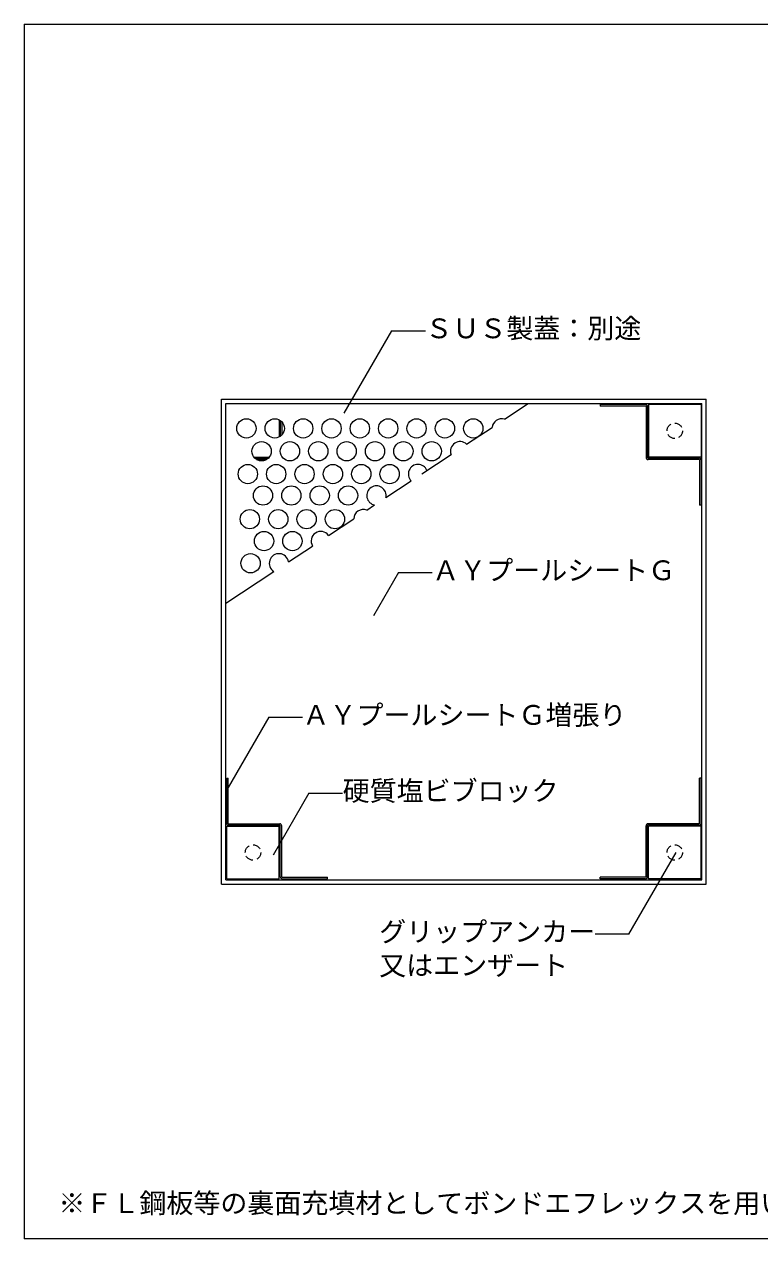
# Model space of a CAD drawing. Units: millimetres, scale not verified. Extents: x -945 to 945, y -660 to 644.
# Drawn here: x -945 to -182, y -616 to 644 of the extents above; entities that cross this region are included whole.
import ezdxf
from ezdxf.enums import TextEntityAlignment as Align

# ---------------------------------------------------------------- set-up
doc = ezdxf.new("R2010")
doc.units = ezdxf.units.MM
doc.header["$LTSCALE"] = 7
doc.linetypes.add('DASHED1', pattern=[1.8, 1.2, -0.6])
for name, color, linetype, lineweight in [('1-4_リベットルーフ', 5, 'Continuous', 9), ('1-B_その他', 7, 'Continuous', 9), ('1-E', 8, 'Continuous', 18), ('E-0', 7, 'Continuous', 9), ('F-0', 7, 'Continuous', 9)]:
    doc.layers.add(name, color=color, linetype=linetype, lineweight=lineweight)
doc.layers.add('E-1', color=7, linetype='Continuous')
doc.styles.add('ＭＳ ゴシック', font='')
doc.styles.get('ＭＳ ゴシック').set_extended_font_data('MS Gothic')

msp = doc.modelspace()

# ---------------------------------------------------------------- linework, layer by layer
at = {"layer": '1-4_リベットルーフ'}
for p, q in [((-740.467, -248.05), (-740.467, 254.95)), ((-740.467, 254.95), (-237.467, 254.95)), ((-237.467, -248.05), (-237.467, 254.95)), ((-300.467, 249.45), (-347.467, 249.45)), ((-347.467, 249.45), (-347.467, 247.95)), ((-299.967, 247.95), (-347.467, 247.95)), ((-299.967, 247.95), (-299.967, 194.45)), ((-298.467, 247.45), (-298.467, 193.95)), ((-241.967, -243.55), (-241.967, 250.45)), ((-679.467, 232.956), (-679.467, 216.501)), ((-677.967, 231.685), (-677.967, 217.772)), ((-705.913, 193.95), (-691.757, 193.95)), ((-703.998, 192.45), (-693.673, 192.45)), ((-244.967, 193.95), (-298.467, 193.95)), ((-244.467, 192.45), (-297.967, 192.45)), ((-244.467, 192.45), (-244.467, 144.95)), ((-242.967, 191.95), (-242.967, 144.95)), ((-242.967, 144.95), (-244.467, 144.95)), ((-734.967, -185.05), (-734.967, -138.05)), ((-734.967, -138.05), (-733.467, -138.05)), ((-733.467, -185.55), (-733.467, -138.05)), ((-244.467, -185.55), (-244.467, -138.05)), ((-242.967, -138.05), (-244.467, -138.05)), ((-242.967, -185.05), (-242.967, -138.05)), ((-733.467, -185.55), (-679.967, -185.55)), ((-732.967, -187.05), (-679.467, -187.05)), ((-679.467, -240.55), (-679.467, -187.05)), ((-677.967, -241.05), (-677.967, -187.55)), ((-299.967, -241.05), (-299.967, -187.55)), ((-298.467, -240.55), (-298.467, -187.05)), ((-244.967, -187.05), (-298.467, -187.05)), ((-244.467, -185.55), (-297.967, -185.55)), ((-740.467, -248.05), (-237.467, -248.05)), ((-735.967, -243.55), (-241.967, -243.55)), ((-677.967, -241.05), (-630.467, -241.05)), ((-677.467, -242.55), (-630.467, -242.55)), ((-630.467, -242.55), (-630.467, -241.05)), ((-299.967, -241.05), (-347.467, -241.05)), ((-347.467, -242.55), (-347.467, -241.05)), ((-300.467, -242.55), (-347.467, -242.55))]:
    msp.add_line(p, q, dxfattribs=at)
msp.add_lwpolyline([(-735.967, -243.55), (-735.967, 250.45), (-241.967, 250.45)], dxfattribs=at)
for centre, start, end in [((-300.467, 247.45), 0, 90), ((-297.967, 194.45), 180, 270), ((-244.967, 191.95), 0, 90), ((-732.967, -185.05), 180, 270), ((-679.967, -187.55), 0, 90), ((-297.967, -187.55), 90, 180), ((-244.967, -185.05), 270, 0), ((-677.467, -240.55), 180, 270), ((-300.467, -240.55), 270, 0)]:
    msp.add_arc(centre, 2, start, end, dxfattribs=at)
at = {"layer": '1-B_その他'}
for p, q in [((-446.868, 234.283), (-422.399, 250.45)), ((-486.122, 208.348), (-459.766, 225.761)), ((-532.533, 177.684), (-502.333, 197.637)), ((-569.929, 152.977), (-543.691, 170.312)), ((-589.741, 139.886), (-581.598, 145.267)), ((-629.369, 113.704), (-603.305, 130.924)), ((-670.959, 86.225), (-646.038, 102.691)), ((-735.967, 43.274), (-686.08, 76.234))]:
    msp.add_line(p, q, dxfattribs=at)
for centre in [(-714.568, 224.728), (-685.151, 224.728), (-655.735, 224.728), (-626.318, 224.728), (-596.902, 224.728), (-567.485, 224.728), (-538.069, 224.728), (-508.652, 224.728), (-479.236, 224.728), (-698.835, 201.014), (-669.419, 201.014), (-640.002, 201.014), (-610.586, 201.014), (-581.169, 201.014), (-551.753, 201.014), (-522.337, 201.014), (-713.09, 177.354), (-683.674, 177.354), (-654.257, 177.354), (-624.841, 177.354), (-595.424, 177.354), (-566.008, 177.354), (-697.369, 155.086), (-667.953, 155.086), (-638.537, 155.086), (-609.12, 155.086), (-710.978, 130.546), (-681.562, 130.546), (-652.146, 130.546), (-622.729, 130.546), (-696.283, 107.814), (-666.866, 107.814), (-710.267, 84.758)]:
    msp.add_circle(centre, 10, dxfattribs=at)
for centre, start, end in [((-449.819, 224.728), 72.836, 174.069), ((-492.92, 201.014), 47.17, 199.735), ((-536.591, 177.354), 22.137, 224.769), ((-579.704, 155.086), 347.824, 259.082), ((-593.313, 130.546), 69.075, 177.831), ((-637.45, 107.814), 36.088, 210.817), ((-680.851, 84.758), 8.439, 238.467)]:
    msp.add_arc(centre, 10, start, end, dxfattribs=at)
at = {"layer": '1-E'}
for p, q in [((-297.467, 249.45), (-297.467, 194.95)), ((-242.967, 249.45), (-297.467, 249.45)), ((-242.967, 249.45), (-242.967, 194.95)), ((-680.467, 233.563), (-680.467, 215.893)), ((-706.787, 194.95), (-690.884, 194.95)), ((-242.967, 194.95), (-297.467, 194.95)), ((-734.967, -188.05), (-680.467, -188.05)), ((-734.967, -242.55), (-734.967, -188.05)), ((-297.467, -242.55), (-297.467, -188.05)), ((-242.967, -188.05), (-297.467, -188.05)), ((-242.967, -242.55), (-242.967, -188.05)), ((-242.967, -242.55), (-297.467, -242.55))]:
    msp.add_line(p, q, dxfattribs=at)
msp.add_lwpolyline([(-734.967, -242.55), (-680.467, -242.55), (-680.467, -188.05)], dxfattribs=at)
at = {"layer": '1-E', "linetype": 'DASHED1'}
for centre in [(-270.217, 222.2), (-707.717, -215.3), (-270.217, -215.3)]:
    msp.add_circle(centre, 8, dxfattribs=at)
at = {"layer": 'E-0'}
for p, q in [((-563.929, 326.112), (-613.397, 240.431)), ((-563.929, 326.112), (-528.929, 326.112)), ((-556.797, 75.074), (-582.731, 30.154)), ((-556.797, 75.074), (-521.797, 75.074)), ((-691.402, -74.975), (-733.467, -147.834)), ((-691.402, -74.975), (-656.402, -74.975)), ((-649.77, -153.715), (-686.947, -218.109)), ((-649.77, -153.715), (-614.77, -153.715)), ((-317.824, -299.854), (-268.914, -215.139)), ((-317.824, -299.854), (-352.824, -299.854))]:
    msp.add_line(p, q, dxfattribs=at)
at = {"layer": 'F-0'}
msp.add_line((-945, 644), (-945, -616), dxfattribs=at)
msp.add_lwpolyline([(-945, 644), (945, 644), (945, -616), (-945, -616)], dxfattribs=at)

# ---------------------------------------------------------------- texts
at = {"layer": 'E-0', "style": 'ＭＳ ゴシック'}
for s, p in [('ＳＵＳ製蓋：別途', (-528.929, 312.112)), ('ＡＹプールシートＧ', (-521.797, 61.074)), ('ＡＹプールシートＧ増張り', (-656.402, -88.975)), ('硬質塩ビブロック', (-614.77, -167.715)), ('グリップアンカー', (-576.824, -313.854)), ('又はエンザート\u3000', (-576.824, -348.759))]:
    msp.add_text(s, height=20.53, dxfattribs=at).set_placement(p, align=Align.BOTTOM_LEFT)
at = {"layer": 'E-1', "style": 'ＭＳ ゴシック'}
msp.add_text('※ＦＬ鋼板等の裏面充填材としてボンドエフレックスを用いる事も可能です。', height=20.53, dxfattribs=at).set_placement((-909.618, -595.509), align=Align.BOTTOM_LEFT)

doc.saveas('drawing.dxf')
